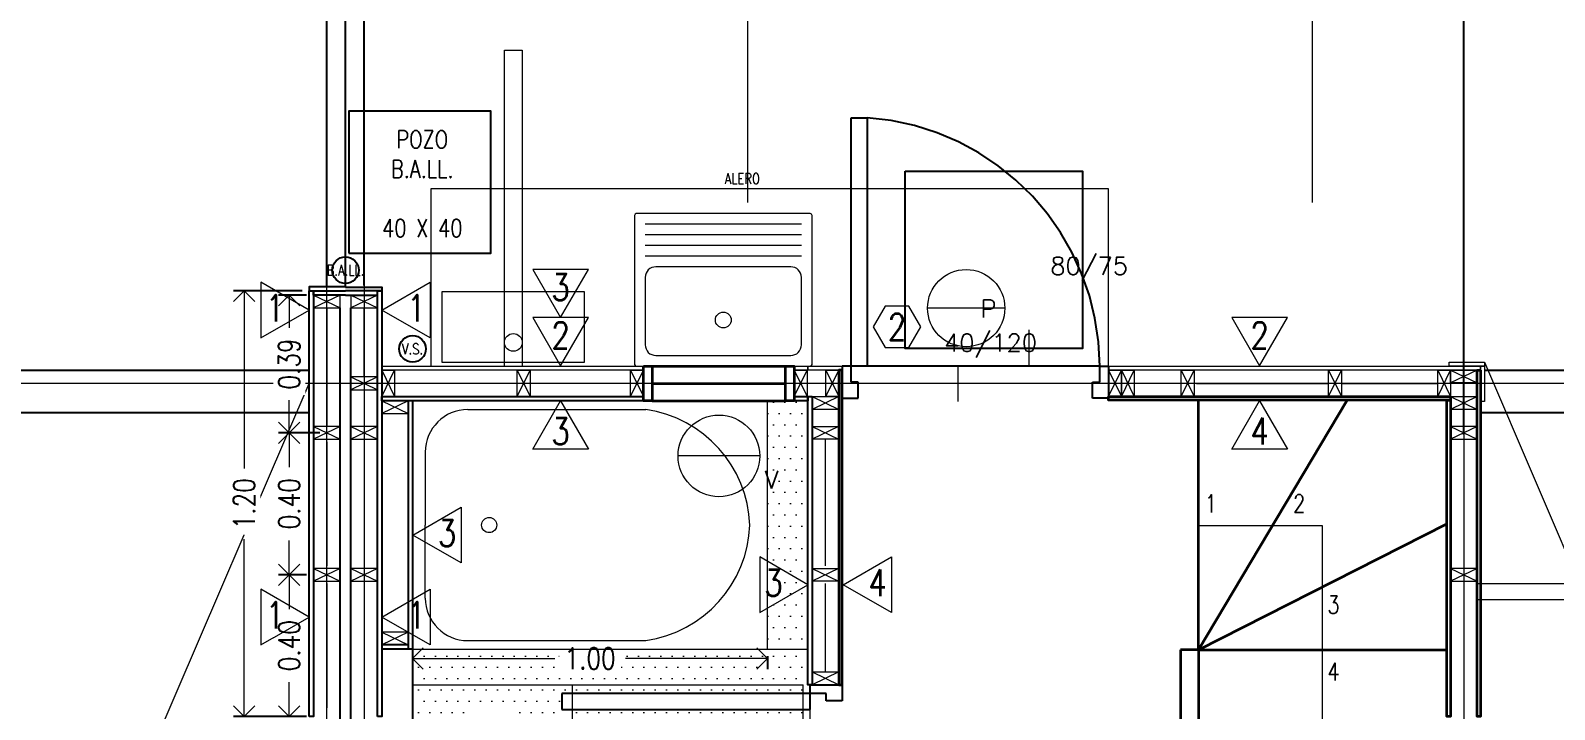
# Model space of a CAD drawing. Header units: inches. Extents: x 10.8 to 60.4, y 12.2 to 79.7.
# Drawn here: x 25.123 to 29.415, y 21.213 to 23.128 of the extents above; entities that cross this region are included whole.
import ezdxf
from ezdxf.enums import TextEntityAlignment as Align

# ---------------------------------------------------------------- set-up
doc = ezdxf.new("R2010")
doc.units = ezdxf.units.IN
doc.header["$MEASUREMENT"] = 0
doc.linetypes.add('CENTER', pattern=[2, 1.25, -0.25, 0.25, -0.25])
doc.linetypes.add('HIDDEN', pattern=[0.375, 0.25, -0.125])
doc.layers.get('DEFPOINTS').update_dxf_attribs({"color": 210})
for name, color, linetype, lineweight in [('A-ANNO-DIMS', 3, 'Continuous', 18), ('A-ANNO-SYMB', 3, 'Continuous', 18), ('A-ANNO-TEXT', 3, 'Continuous', 18), ('A-DETL-MBND', 3, 'Continuous', 18), ('A-DETL-MCUT', 4, 'Continuous', 25), ('A-DOOR-FULL', 4, 'Continuous', 25), ('A-DOOR-SYMB', 3, 'Continuous', 18), ('A-ELEV-IDEN', 3, 'Continuous', 18), ('A-ELEV-MBE1', 7, 'Continuous', 35), ('A-ELEV-MBE2', 4, 'Continuous', 25), ('A-FLOR-PATT', 8, 'Continuous', 18), ('A-FURN', 8, 'Continuous', 18), ('A-SECT-MCUT', 7, 'Continuous', 35), ('A-WALL-PATT', 8, 'Continuous', 18), ('A-WALL-STUD', 3, 'Continuous', 18)]:
    doc.layers.add(name, color=color, linetype=linetype, lineweight=lineweight)
doc.styles.add('E-ROMANS', font='romans.shx', dxfattribs={"width": 0.8})
doc.linetypes.add('BATTING', pattern='A,0.0001,-0.1,[134,ltypeshp.shx,S=0.1,R=0,X=-0.1,Y=0],-0.2,[134,ltypeshp.shx,S=0.1,R=180,X=0.1,Y=0],-0.1', length=0.4001)
doc.dimstyles.new('E-0050_ARW_12', dxfattribs={"dimscale": 0.001, "dimtxt": 60, "dimasz": 60, "dimexe": 30, "dimexo": 20, "dimgap": 30, "dimtad": 0, "dimzin": 0, "dimdsep": 46, "dimtxsty": 'E-ROMANS', "dimblk": 'OPEN90', "dimcen": 30, "dimclrd": 256, "dimclre": 256, "dimclrt": 256, "dimadec": 0, "dimazin": 0, "dimtfac": 1, "dimtmove": 1, "dimatfit": 3, "dimldrblk": 'OPEN90', "dimfxl": 1, "dimtfill": 1, "dimtolj": 1, "dimtzin": 0, "dimlwd": -1, "dimarcsym": 0})

# ---------------------------------------------------------------- blocks, each defined once
blk = doc.blocks.new('_Open90')
at = {"color": 0, "linetype": 'ByBlock', "lineweight": -2}
for p, q in [((0, 0), (-1, 0)), ((-0.5, 0.5), (0, 0)), ((0, 0), (-0.5, -0.5))]:
    blk.add_line(p, q, dxfattribs=at)
blk = doc.blocks.new('*D616')
at = {"layer": 'A-ANNO-DIMS', "lineweight": -2, "transparency": 16777216}
for p, q in [((25.8999, 21.5934), (25.8216, 21.5934)), ((25.8999, 21.1934), (25.8216, 21.1934))]:
    blk.add_line(p, q, dxfattribs=at)
at = {"layer": 'A-ANNO-DIMS', "transparency": 16777216}
for p, q in [((25.8516, 21.5334), (25.8516, 21.4966)), ((25.8516, 21.2534), (25.8516, 21.2903))]:
    blk.add_line(p, q, dxfattribs=at)
at = {"layer": 'DEFPOINTS', "color": 0, "transparency": 16777216}
for p in [(25.8516, 21.5934), (25.9199, 21.5934), (25.9199, 21.1934)]:
    blk.add_point(p, dxfattribs=at)
at = {"layer": 'A-ANNO-DIMS', "transparency": 16777216, "xscale": 0.06, "yscale": 0.06, "zscale": 0.06}
for p, rotation in [((25.8516, 21.5934), 90), ((25.8516, 21.1934), 270)]:
    blk.add_blockref('_Open90', p, dxfattribs=dict(at, rotation=rotation))
at = {"layer": 'A-ANNO-DIMS', "transparency": 16777216, "insert": (25.8516, 21.3934), "char_height": 0.06, "attachment_point": 5, "rotation": 90, "style": 'E-ROMANS', "bg_fill": 3, "box_fill_scale": 1.25, "bg_fill_color": 256, "bg_fill_true_color": 13158600, "bg_fill_transparency": 0}
blk.add_mtext('\\A1;0.40', dxfattribs=at)
blk = doc.blocks.new('*D617')
at = {"layer": 'A-ANNO-DIMS', "lineweight": -2, "transparency": 16777216}
for p, q in [((25.9374, 21.9934), (25.8216, 21.9934)), ((25.8999, 21.5934), (25.8216, 21.5934))]:
    blk.add_line(p, q, dxfattribs=at)
at = {"layer": 'A-ANNO-DIMS', "transparency": 16777216}
for p, q in [((25.8516, 21.9334), (25.8516, 21.8965)), ((25.8516, 21.6534), (25.8516, 21.6903))]:
    blk.add_line(p, q, dxfattribs=at)
at = {"layer": 'DEFPOINTS', "color": 0, "transparency": 16777216}
for p in [(25.8516, 21.9934), (25.9574, 21.9934), (25.9199, 21.5934)]:
    blk.add_point(p, dxfattribs=at)
at = {"layer": 'A-ANNO-DIMS', "transparency": 16777216, "xscale": 0.06, "yscale": 0.06, "zscale": 0.06}
for p, rotation in [((25.8516, 21.9934), 90), ((25.8516, 21.5934), 270)]:
    blk.add_blockref('_Open90', p, dxfattribs=dict(at, rotation=rotation))
at = {"layer": 'A-ANNO-DIMS', "transparency": 16777216, "insert": (25.8516, 21.7934), "char_height": 0.06, "attachment_point": 5, "rotation": 90, "style": 'E-ROMANS', "bg_fill": 3, "box_fill_scale": 1.25, "bg_fill_color": 256, "bg_fill_true_color": 13158600, "bg_fill_transparency": 0}
blk.add_mtext('\\A1;0.40', dxfattribs=at)
blk = doc.blocks.new('*D955')
at = {"layer": 'A-ANNO-DIMS', "lineweight": -2, "transparency": 16777216}
for p, q in [((25.8999, 22.3814), (25.8216, 22.3814)), ((25.9374, 21.9934), (25.8216, 21.9934))]:
    blk.add_line(p, q, dxfattribs=at)
at = {"layer": 'A-ANNO-DIMS', "transparency": 16777216}
for p, q in [((25.8516, 22.3214), (25.8516, 22.2894)), ((25.8516, 22.0534), (25.8516, 22.0854))]:
    blk.add_line(p, q, dxfattribs=at)
at = {"layer": 'DEFPOINTS', "color": 0, "transparency": 16777216}
for p in [(25.8516, 22.3814), (25.9199, 22.3814), (25.9574, 21.9934)]:
    blk.add_point(p, dxfattribs=at)
at = {"layer": 'A-ANNO-DIMS', "transparency": 16777216, "xscale": 0.06, "yscale": 0.06, "zscale": 0.06}
for p, rotation in [((25.8516, 22.3814), 90), ((25.8516, 21.9934), 270)]:
    blk.add_blockref('_Open90', p, dxfattribs=dict(at, rotation=rotation))
at = {"layer": 'A-ANNO-DIMS', "transparency": 16777216, "insert": (25.8516, 22.1874), "char_height": 0.06, "attachment_point": 5, "rotation": 90, "style": 'E-ROMANS', "bg_fill": 3, "box_fill_scale": 1.25, "bg_fill_color": 256, "bg_fill_true_color": 13158600, "bg_fill_transparency": 0}
blk.add_mtext('\\A1;0.39', dxfattribs=at)
blk = doc.blocks.new('*D618')
at = {"layer": 'A-ANNO-DIMS', "lineweight": -2, "transparency": 16777216}
for p, q in [((25.8879, 22.3935), (25.6948, 22.3935)), ((25.8879, 21.1934), (25.6948, 21.1934))]:
    blk.add_line(p, q, dxfattribs=at)
at = {"layer": 'A-ANNO-DIMS', "transparency": 16777216}
for p, q in [((25.7248, 22.3335), (25.7248, 21.8931)), ((25.7248, 21.2534), (25.7248, 21.6937))]:
    blk.add_line(p, q, dxfattribs=at)
at = {"layer": 'DEFPOINTS', "color": 0, "transparency": 16777216}
for p in [(25.7248, 22.3935), (25.9079, 22.3935), (25.9079, 21.1934)]:
    blk.add_point(p, dxfattribs=at)
at = {"layer": 'A-ANNO-DIMS', "transparency": 16777216, "xscale": 0.06, "yscale": 0.06, "zscale": 0.06}
for p, rotation in [((25.7248, 22.3935), 90), ((25.7248, 21.1934), 270)]:
    blk.add_blockref('_Open90', p, dxfattribs=dict(at, rotation=rotation))
at = {"layer": 'A-ANNO-DIMS', "transparency": 16777216, "insert": (25.7248, 21.7934), "char_height": 0.06, "attachment_point": 5, "rotation": 90, "style": 'E-ROMANS', "bg_fill": 3, "box_fill_scale": 1.25, "bg_fill_color": 256, "bg_fill_true_color": 13158600, "bg_fill_transparency": 0}
blk.add_mtext('\\A1;1.20', dxfattribs=at)
blk = doc.blocks.new('*D879')
at = {"layer": 'A-ANNO-DIMS', "lineweight": -2, "transparency": 16777216}
for p, q in [((22.8604, 21.9884), (22.8604, 25.0005)), ((25.9574, 22.4084), (25.9574, 25.0005))]:
    blk.add_line(p, q, dxfattribs=at)
at = {"layer": 'A-ANNO-DIMS', "transparency": 16777216}
for p, q in [((22.9204, 24.9705), (24.3058, 24.9705)), ((25.8974, 24.9705), (24.512, 24.9705))]:
    blk.add_line(p, q, dxfattribs=at)
at = {"layer": 'DEFPOINTS', "color": 0, "transparency": 16777216}
for p in [(25.9574, 24.9705), (25.9574, 22.3884), (22.8604, 21.9684)]:
    blk.add_point(p, dxfattribs=at)
at = {"layer": 'A-ANNO-DIMS', "transparency": 16777216, "xscale": 0.06, "yscale": 0.06, "zscale": 0.06, "rotation": 180}
blk.add_blockref('_Open90', (22.8604, 24.9705), dxfattribs=at)
at = {"layer": 'A-ANNO-DIMS', "transparency": 16777216, "xscale": 0.06, "yscale": 0.06, "zscale": 0.06}
blk.add_blockref('_Open90', (25.9574, 24.9705), dxfattribs=at)
at = {"layer": 'A-ANNO-DIMS', "transparency": 16777216, "insert": (24.4089, 24.9705), "char_height": 0.06, "attachment_point": 5, "style": 'E-ROMANS', "bg_fill": 3, "box_fill_scale": 1.25, "bg_fill_color": 256, "bg_fill_true_color": 13158600, "bg_fill_transparency": 0}
blk.add_mtext('\\A1;3.10', dxfattribs=at)
blk = doc.blocks.new('*D880')
at = {"layer": 'A-ANNO-DIMS', "transparency": 16777216}
for p, q in [((26.0099, 24.9705), (26.0414, 25.0755)), ((26.0414, 25.0755), (26.1014, 25.0755)), ((25.8974, 24.9705), (25.8374, 24.9705)), ((25.9574, 24.9705), (26.0624, 24.9705)), ((25.9574, 24.9705), (26.0624, 24.9705)), ((26.1224, 24.9705), (26.1824, 24.9705))]:
    blk.add_line(p, q, dxfattribs=at)
at = {"layer": 'A-ANNO-DIMS', "lineweight": -2, "transparency": 16777216}
for p, q in [((25.9574, 22.4084), (25.9574, 25.0005)), ((26.0624, 22.4084), (26.0624, 25.0005))]:
    blk.add_line(p, q, dxfattribs=at)
at = {"layer": 'DEFPOINTS', "color": 0, "transparency": 16777216}
for p in [(26.0624, 24.9705), (25.9574, 22.3884), (26.0624, 22.3884)]:
    blk.add_point(p, dxfattribs=at)
at = {"layer": 'A-ANNO-DIMS', "transparency": 16777216, "xscale": 0.06, "yscale": 0.06, "zscale": 0.06}
blk.add_blockref('_Open90', (25.9574, 24.9705), dxfattribs=at)
at = {"layer": 'A-ANNO-DIMS', "transparency": 16777216, "xscale": 0.06, "yscale": 0.06, "zscale": 0.06, "rotation": 180}
blk.add_blockref('_Open90', (26.0624, 24.9705), dxfattribs=at)
at = {"layer": 'A-ANNO-DIMS', "transparency": 16777216, "insert": (26.1977, 25.0755), "char_height": 0.06, "attachment_point": 5, "style": 'E-ROMANS', "bg_fill": 3, "box_fill_scale": 1.25, "bg_fill_color": 256, "bg_fill_true_color": 13158600, "bg_fill_transparency": 0}
blk.add_mtext('\\A1;0.11', dxfattribs=at)
blk = doc.blocks.new('*D881')
at = {"layer": 'A-ANNO-DIMS', "lineweight": -2, "transparency": 16777216}
for p, q in [((26.0624, 22.4084), (26.0624, 25.0005)), ((29.1594, 21.9884), (29.1594, 25.0005))]:
    blk.add_line(p, q, dxfattribs=at)
at = {"layer": 'A-ANNO-DIMS', "transparency": 16777216}
for p, q in [((26.1224, 24.9705), (27.5078, 24.9705)), ((29.0994, 24.9705), (27.7141, 24.9705))]:
    blk.add_line(p, q, dxfattribs=at)
at = {"layer": 'DEFPOINTS', "color": 0, "transparency": 16777216}
for p in [(29.1594, 24.9705), (26.0624, 22.3884), (29.1594, 21.9684)]:
    blk.add_point(p, dxfattribs=at)
at = {"layer": 'A-ANNO-DIMS', "transparency": 16777216, "xscale": 0.06, "yscale": 0.06, "zscale": 0.06, "rotation": 180}
blk.add_blockref('_Open90', (26.0624, 24.9705), dxfattribs=at)
at = {"layer": 'A-ANNO-DIMS', "transparency": 16777216, "xscale": 0.06, "yscale": 0.06, "zscale": 0.06}
blk.add_blockref('_Open90', (29.1594, 24.9705), dxfattribs=at)
at = {"layer": 'A-ANNO-DIMS', "transparency": 16777216, "insert": (27.6109, 24.9705), "char_height": 0.06, "attachment_point": 5, "style": 'E-ROMANS', "bg_fill": 3, "box_fill_scale": 1.25, "bg_fill_color": 256, "bg_fill_true_color": 13158600, "bg_fill_transparency": 0}
blk.add_mtext('\\A1;3.10', dxfattribs=at)
blk = doc.blocks.new('*D882')
at = {"layer": 'A-ANNO-DIMS', "lineweight": -2, "transparency": 16777216}
for p, q in [((29.1594, 21.9884), (29.1594, 24.9935)), ((32.2564, 22.4245), (32.2564, 24.9935))]:
    blk.add_line(p, q, dxfattribs=at)
at = {"layer": 'A-ANNO-DIMS', "transparency": 16777216}
for p, q in [((29.2194, 24.9635), (30.6048, 24.9635)), ((32.1964, 24.9635), (30.8111, 24.9635))]:
    blk.add_line(p, q, dxfattribs=at)
at = {"layer": 'DEFPOINTS', "color": 0, "transparency": 16777216}
for p in [(32.2564, 24.9635), (32.2564, 22.4045), (29.1594, 21.9684)]:
    blk.add_point(p, dxfattribs=at)
at = {"layer": 'A-ANNO-DIMS', "transparency": 16777216, "xscale": 0.06, "yscale": 0.06, "zscale": 0.06, "rotation": 180}
blk.add_blockref('_Open90', (29.1594, 24.9635), dxfattribs=at)
at = {"layer": 'A-ANNO-DIMS', "transparency": 16777216, "xscale": 0.06, "yscale": 0.06, "zscale": 0.06}
blk.add_blockref('_Open90', (32.2564, 24.9635), dxfattribs=at)
at = {"layer": 'A-ANNO-DIMS', "transparency": 16777216, "insert": (30.7079, 24.9635), "char_height": 0.06, "attachment_point": 5, "style": 'E-ROMANS', "bg_fill": 3, "box_fill_scale": 1.25, "bg_fill_color": 256, "bg_fill_true_color": 13158600, "bg_fill_transparency": 0}
blk.add_mtext('\\A1;3.10', dxfattribs=at)
blk = doc.blocks.new('*D927')
at = {"layer": 'A-ANNO-DIMS', "lineweight": -2, "transparency": 16777216}
for p, q in [((26.1989, 21.3634), (26.1989, 21.3271)), ((27.1989, 21.3634), (27.1989, 21.3271))]:
    blk.add_line(p, q, dxfattribs=at)
at = {"layer": 'A-ANNO-DIMS', "transparency": 16777216}
for p, q in [((26.2589, 21.3571), (26.5992, 21.3571)), ((27.1389, 21.3571), (26.7987, 21.3571))]:
    blk.add_line(p, q, dxfattribs=at)
at = {"layer": 'DEFPOINTS', "color": 0, "transparency": 16777216}
for p in [(26.1989, 21.3834), (27.1989, 21.3834), (27.1989, 21.3571)]:
    blk.add_point(p, dxfattribs=at)
at = {"layer": 'A-ANNO-DIMS', "transparency": 16777216, "xscale": 0.06, "yscale": 0.06, "zscale": 0.06, "rotation": 180}
blk.add_blockref('_Open90', (26.1989, 21.3571), dxfattribs=at)
at = {"layer": 'A-ANNO-DIMS', "transparency": 16777216, "xscale": 0.06, "yscale": 0.06, "zscale": 0.06}
blk.add_blockref('_Open90', (27.1989, 21.3571), dxfattribs=at)
at = {"layer": 'A-ANNO-DIMS', "transparency": 16777216, "insert": (26.6989, 21.3571), "char_height": 0.06, "attachment_point": 5, "style": 'E-ROMANS', "bg_fill": 3, "box_fill_scale": 1.25, "bg_fill_color": 256, "bg_fill_true_color": 13158600, "bg_fill_transparency": 0}
blk.add_mtext('\\A1;1.00', dxfattribs=at)

msp = doc.modelspace()

# ---------------------------------------------------------------- hatches: boundary and pattern name
at = {"layer": 'A-FLOR-PATT'}
h = msp.add_hatch(dxfattribs=at)
h.set_pattern_fill('DOTS', color=256, scale=0.02, style=0)
h.set_pattern_definition([(0, (-444.033665, -8.068132), (0.015875, 0.03175), [0, -0.03175])])
h.paths.add_polyline_path([(26.7989, 19.8834), (26.1989, 19.8834), (26.1989, 19.7477), (26.2892, 19.7477, -0.046919), (26.3692, 19.7402, -0.336122), (26.4016, 19.7043, -0.00971), (26.4099, 19.6277, -0.275292), (26.4123, 19.6322), (26.4608, 19.6616, -0.143412), (26.6278, 19.6854, -0.074669), (26.73, 19.6561, -0.237155), (26.7989, 19.5334)])
h.paths.add_polyline_path([(26.6489, 20.9334), (26.6489, 20.9181), (26.6484, 20.8945), (26.6484, 20.8947, 0.003903), (26.6484, 20.8943), (26.6484, 20.8945), (26.6476, 20.872), (26.6477, 20.8722, 0.003659), (26.6476, 20.8718), (26.6476, 20.872), (26.6466, 20.8514), (26.6467, 20.8517, 0.004179), (26.6466, 20.8512), (26.6466, 20.8514), (26.6453, 20.8307), (26.6432, 20.8108), (26.6405, 20.7923), (26.6374, 20.7753), (26.6342, 20.7628), (26.6298, 20.7506), (26.625, 20.7404), (26.6188, 20.73), (26.6117, 20.72), (26.6036, 20.7108), (26.5927, 20.7007), (26.5822, 20.6929), (26.5712, 20.6863), (26.558, 20.6802), (26.5443, 20.6756), (26.5202, 20.6696), (26.4962, 20.6649), (26.4622, 20.6605), (26.4426, 20.6591), (26.418, 20.6584), (26.3812, 20.6595), (26.35, 20.6613), (26.3116, 20.6644), (26.2867, 20.6669), (26.2506, 20.6714), (26.1989, 20.6789), (26.1989, 20.5834), (26.6489, 20.5834)], flags=17)
h.paths.add_polyline_path([(26.6489, 21.0527), (26.6489, 20.5834), (26.974, 20.5834), (26.974, 20.6495, -0.190981)], flags=16)
h.paths.add_polyline_path([(26.4608, 19.4053), (26.4123, 19.4346, -0.262571), (26.4099, 19.4389), (26.4099, 19.5334), (26.4089, 19.5334, -0.021559), (26.4016, 19.3625, -0.336122), (26.3692, 19.3267, -0.046919), (26.2892, 19.3192), (26.1989, 19.3192), (26.1989, 19.1834), (26.7598, 19.1834), (26.6825, 19.3173), (26.7989, 19.3173), (26.7989, 19.5334, -0.237155), (26.73, 19.4108, -0.074669), (26.6278, 19.3815, -0.143412)])
h.paths.add_polyline_path([(26.6489, 21.0527), (26.6489, 20.947, -0.016148), (26.6489, 20.9486), (26.6489, 20.9488), (26.6489, 20.9334), (26.6489, 20.9678, -0.043216), (26.6484, 20.9721), (26.6484, 20.9723), (26.6489, 20.9488), (26.6489, 20.949, 0.019445), (26.6489, 20.947), (26.6489, 20.5834), (26.974, 20.5834), (26.974, 20.6495, -0.190981)], flags=17)
h.paths.add_polyline_path([(26.6489, 20.8887, -0.056524), (26.6484, 20.8943), (26.6484, 20.8945), (26.6476, 20.872), (26.6477, 20.8722, 0.003659), (26.6476, 20.8718), (26.6476, 20.872), (26.6466, 20.8514), (26.6467, 20.8517, 0.004179), (26.6466, 20.8512), (26.6466, 20.8514), (26.6453, 20.8307), (26.6432, 20.8108), (26.6405, 20.7923), (26.6374, 20.7753), (26.6342, 20.7628), (26.6298, 20.7506), (26.625, 20.7404), (26.6188, 20.73), (26.6117, 20.72), (26.6036, 20.7108), (26.5927, 20.7007), (26.5822, 20.6929), (26.5712, 20.6863), (26.558, 20.6802), (26.5443, 20.6756), (26.5202, 20.6696), (26.4962, 20.6649), (26.4622, 20.6605), (26.4426, 20.6591), (26.418, 20.6584), (26.3812, 20.6595), (26.35, 20.6613), (26.3116, 20.6644), (26.2867, 20.6669), (26.2506, 20.6714), (26.1989, 20.6789), (26.1989, 20.5834), (26.6489, 20.5834)], flags=16)
h.paths.add_polyline_path([(26.619, 21.2584), (26.974, 21.2584), (26.974, 21.2834), (26.1989, 21.2834), (26.1989, 21.188), (26.2506, 21.1955), (26.2867, 21.1999), (26.3116, 21.2025), (26.35, 21.2056), (26.3812, 21.2073), (26.418, 21.2084), (26.4426, 21.2078), (26.4622, 21.2064), (26.4962, 21.2019), (26.5202, 21.1973), (26.5443, 21.1913), (26.558, 21.1867), (26.5712, 21.1806), (26.5822, 21.174), (26.5927, 21.1662), (26.6036, 21.1561), (26.6117, 21.1468), (26.6188, 21.1369), (26.625, 21.1264), (26.6298, 21.1163), (26.6342, 21.1041), (26.6374, 21.0915), (26.6405, 21.0746), (26.6432, 21.056), (26.6453, 21.0361), (26.6466, 21.0154), (26.6466, 21.0156, 0.004179), (26.6467, 21.0152), (26.6466, 21.0154), (26.6476, 20.9949), (26.6476, 20.9951, 0.003659), (26.6477, 20.9947), (26.6476, 20.9949), (26.6484, 20.9723), (26.6489, 20.9488), (26.6489, 20.949, 0.003296), (26.6489, 20.9486), (26.6489, 20.9488), (26.6489, 20.9334), (26.6489, 20.9181), (26.6484, 20.8945), (26.6484, 20.8947, 0.003903), (26.6484, 20.8943), (26.6484, 20.8945), (26.6476, 20.872), (26.6477, 20.8722, 0.003659), (26.6476, 20.8718), (26.6476, 20.872), (26.6466, 20.8514), (26.6467, 20.8517, 0.004179), (26.6466, 20.8512), (26.6466, 20.8514), (26.6453, 20.8307), (26.6432, 20.8108), (26.6405, 20.7923), (26.6374, 20.7753), (26.6342, 20.7628), (26.6298, 20.7506), (26.625, 20.7404), (26.6188, 20.73), (26.6117, 20.72), (26.6036, 20.7108), (26.5927, 20.7007), (26.5822, 20.6929), (26.5712, 20.6863), (26.558, 20.6802), (26.5443, 20.6756), (26.5202, 20.6696), (26.4962, 20.6649), (26.4622, 20.6605), (26.4426, 20.6591), (26.418, 20.6584), (26.3812, 20.6595), (26.35, 20.6613), (26.3116, 20.6644), (26.2867, 20.6669), (26.2506, 20.6714), (26.1989, 20.6789), (26.1989, 20.5834), (26.974, 20.5834), (26.974, 20.6495, -0.252159), (26.619, 21.2134)])
h.paths.add_polyline_path([(27.2989, 21.2834), (26.974, 21.2834), (26.974, 21.2584), (27.2989, 21.2584)], flags=17)
h.paths.add_polyline_path([(27.3119, 21.3834), (27.2989, 21.3834), (26.974, 21.3834), (26.974, 21.2834), (27.2989, 21.2834), (27.2989, 21.2584), (27.319, 21.2584), (27.319, 21.2834), (27.3119, 21.2834)])
h.paths.add_polyline_path([(26.974, 21.3834), (26.1989, 21.3834), (26.1989, 21.2834), (26.974, 21.2834)])
h.paths.add_polyline_path([(27.2989, 21.2134), (26.974, 21.2134), (26.974, 20.9405, -0.612993), (27.1467, 20.8525, -0.612993), (26.974, 20.7646), (26.974, 20.6495, 0.061903), (27.1342, 20.5834), (27.2989, 20.5834)])
h.paths.add_polyline_path([(26.974, 21.2134), (26.6489, 21.2134), (26.6489, 21.0527, 0.190981), (26.974, 20.6495), (26.974, 20.7646, -0.239931), (26.9292, 20.8525, -0.239931), (26.974, 20.9405)], flags=17)
h.paths.add_polyline_path([(27.319, 21.2134), (27.2989, 21.2134), (27.2989, 20.5834), (27.2989, 20.5834), (27.2989, 20.5587, 0.007118), (27.319, 20.5584)])
h.paths.add_polyline_path([(26.974, 20.5834), (26.1989, 20.5834), (26.1989, 20.5334), (26.7939, 20.5334), (26.7939, 19.9334), (26.1989, 19.9334), (26.1989, 19.8834), (26.974, 19.8834), (26.974, 20.0163), (26.9069, 20.0163), (26.8732, 20.0746), (26.9069, 20.1329), (26.974, 20.1329), (26.974, 20.1649), (26.8843, 20.1649), (26.8843, 20.2774), (26.974, 20.2774)])
h.paths.add_polyline_path([(27.2989, 20.5587, -0.059463), (27.1342, 20.5834), (26.974, 20.5834), (26.974, 20.2774), (26.9968, 20.2774), (26.9968, 20.1649), (26.974, 20.1649), (26.974, 20.1332), (27.0079, 20.0746), (26.974, 20.0159), (26.974, 19.8834), (27.2989, 19.8834), (27.2989, 20.0163), (27.1766, 19.9456), (27.1766, 20.1025), (27.2989, 20.0319)])
h.paths.add_polyline_path([(26.974, 19.8834), (26.7989, 19.8834), (26.7989, 19.3173), (26.8394, 19.3173), (26.7989, 19.2473), (26.7989, 19.1834), (26.974, 19.1834)])
h.paths.add_polyline_path([(26.4099, 19.4389), (26.4099, 19.5334), (26.4099, 19.6279, -0.262571), (26.4123, 19.6322), (26.4123, 19.6322, 0.262606), (26.4099, 19.6279), (26.4099, 19.5334), (26.4099, 19.4389, 0.262571), (26.4123, 19.4346), (26.4123, 19.4346, -0.262606)])
h.paths.add_polyline_path([(27.2989, 19.8834), (26.974, 19.8834), (26.974, 19.1834), (27.2989, 19.1834)])
h.paths.add_polyline_path([(26.3514, 20.4877), (26.3514, 20.6937), (26.2105, 20.6937), (26.2105, 20.4877)], flags=25)
h.paths.add_polyline_path([(26.6573, 21.2345), (26.8633, 21.2345), (26.8633, 21.3753), (26.6573, 21.3753)], flags=9)
h.paths.add_polyline_path([(26.4835, 19.7003), (27.0095, 19.7003), (27.0095, 19.9603), (26.4835, 19.9603)], flags=25)
h.paths.add_polyline_path([(27.2507, 19.7464), (27.2507, 19.9525), (27.1099, 19.9525), (27.1099, 19.7464)], flags=9)
h.paths.add_polyline_path([(26.3514, 19.2877), (26.3514, 19.4937), (26.2105, 19.4937), (26.2105, 19.2877)], flags=24)
h.paths.add_polyline_path([(26.6051, 19.3449), (26.8111, 19.3449), (26.8111, 19.4857), (26.6051, 19.4857)], flags=24)
h.paths.add_polyline_path([(26.3514, 19.2877), (26.3514, 19.4937), (26.2105, 19.4937), (26.2105, 19.2877)], flags=24)
h.paths.add_polyline_path([(26.6051, 19.3449), (26.8111, 19.3449), (26.8111, 19.4857), (26.6051, 19.4857)], flags=25)
h.paths.add_polyline_path([(26.3514, 20.4877), (26.3514, 20.6937), (26.2105, 20.6937), (26.2105, 20.4877)], flags=25)
h.paths.add_polyline_path([(26.4835, 19.7003), (27.0095, 19.7003), (27.0095, 19.9603), (26.4835, 19.9603)], flags=24)

# ---------------------------------------------------------------- linework, layer by layer
at = {"layer": 'A-ANNO-SYMB'}
for p, q in [((26.0624, 25.5508), (26.0624, 13.5272)), ((29.1594, 25.1522), (29.1594, 13.8788)), ((34.2889, 22.1329), (11.4546, 22.1329)), ((26.2347, 21.9391), (26.2347, 21.7334)), ((26.2347, 21.5277), (26.2347, 21.7334)), ((27.1989, 21.3834), (27.3119, 21.3834)), ((26.1989, 21.2834), (27.2989, 21.2834)), ((26.1989, 21.1879), (26.1989, 21.2834)), ((26.6489, 20.5834), (26.6489, 21.2834)), ((27.2989, 20.5834), (27.2989, 21.2834))]:
    msp.add_line(p, q, dxfattribs=at)
at = {"layer": 'A-ANNO-SYMB', "linetype": 'HIDDEN'}
msp.add_line((26.0099, 22.4044), (26.0099, 24.8824), dxfattribs=at)
at = {"layer": 'A-ANNO-SYMB'}
msp.add_lwpolyline([(27.7358, 22.0814), (27.7358, 22.1814), (27.9358, 22.1814), (27.9358, 22.2835)], dxfattribs=at)
msp.add_circle((26.4147, 21.7334), 0.0213, dxfattribs=at)
at = {"layer": 'A-ANNO-TEXT'}
for points in [[(26.1994, 21.7052), (26.3353, 21.7837), (26.3353, 21.6268)], [(27.3124, 21.5651), (27.1766, 21.6435), (27.1766, 21.4866)], [(27.4114, 21.5651), (27.5473, 21.6435), (27.5473, 21.4866)], [(26.1124, 21.4739), (26.2483, 21.5523), (26.2483, 21.3954)]]:
    msp.add_lwpolyline(points, close=True, dxfattribs=at)
at = {"layer": 'A-DETL-MBND'}
for points in [[(29.2179, 22.1924), (29.2179, 22.1814), (29.1179, 22.1814), (29.1179, 22.1924)], [(29.2069, 22.1814), (29.2069, 22.1704), (28.159, 22.1704), (28.159, 22.1814)], [(29.2179, 22.0814), (29.2069, 22.0814), (29.2069, 22.1814), (29.2179, 22.1814)]]:
    msp.add_lwpolyline(points, close=True, dxfattribs=at)
for points in [[(26.849, 22.1704), (26.1119, 22.1704), (26.1119, 22.1814), (26.849, 22.1814)], [(27.274, 22.1814), (27.3119, 22.1814), (27.3119, 22.1704), (27.274, 22.1704)], [(27.409, 22.1814), (27.409, 22.1704), (27.3119, 22.1704), (27.3119, 22.1814), (27.409, 22.1814)]]:
    msp.add_lwpolyline(points, dxfattribs=at)
at = {"layer": 'A-DETL-MCUT'}
for p, q in [((26.1869, 22.0834), (26.1869, 21.3834)), ((26.1989, 22.0834), (26.1989, 21.3834)), ((26.1869, 21.3954), (26.112, 21.3954)), ((26.1989, 21.3834), (26.112, 21.3834))]:
    msp.add_line(p, q, dxfattribs=at)
for points in [[(25.9079, 21.1934), (25.9079, 22.3934), (25.9199, 22.3934), (25.9199, 21.1934)], [(26.1, 21.1934), (26.0999, 22.3934), (26.1119, 22.3934), (26.112, 21.1934)], [(27.324, 22.0954), (27.3239, 21.2834), (27.3119, 21.2834), (27.3119, 22.0954)]]:
    msp.add_lwpolyline(points, close=True, dxfattribs=at)
for points in [[(26.0099, 22.3814), (25.9199, 22.3814), (25.9199, 22.3934), (26.0099, 22.3934)], [(26.0099, 22.4044), (26.1119, 22.4044), (26.1119, 22.3934), (26.0099, 22.3934)], [(26.0099, 22.3814), (26.0999, 22.3814), (26.0999, 22.3934), (26.0099, 22.3934)], [(26.849, 22.0834), (26.1119, 22.0834), (26.1119, 22.0954), (26.849, 22.0954)], [(27.274, 22.0954), (27.3119, 22.0954), (27.3119, 22.0834), (27.274, 22.0834)]]:
    msp.add_lwpolyline(points, dxfattribs=at)
at = {"layer": 'A-DOOR-FULL', "linetype": 'CENTER'}
for points in [[(26.619, 21.2134), (27.319, 21.2134), (27.319, 21.2584), (26.619, 21.2584), (26.619, 21.2134)], [(27.319, 21.2584), (27.319, 21.2834), (27.409, 21.2834), (27.409, 21.2384), (27.364, 21.2384), (27.364, 21.2584), (27.319, 21.2584)]]:
    msp.add_lwpolyline(points, dxfattribs=at)
at = {"layer": 'A-DOOR-SYMB'}
msp.add_lwpolyline([(27.1766, 21.9284), (26.9466, 21.9284)], dxfattribs=at)
at = {"layer": 'A-ELEV-IDEN'}
for p, q in [((29.2179, 22.1924), (32.2069, 15.1934)), ((22.9189, 15.1714), (25.9079, 22.1329)), ((29.1969, 21.5684), (32.2189, 21.5684)), ((29.1969, 21.5234), (32.2189, 21.5234))]:
    msp.add_line(p, q, dxfattribs=at)
for points in [[(26.4576, 22.1814), (26.4576, 23.072), (26.5076, 23.072), (26.5076, 22.1814)], [(28.7619, 20.7814), (28.7619, 21.7314), (28.4119, 21.7314)]]:
    msp.add_lwpolyline(points, dxfattribs=at)
at = {"layer": 'A-ELEV-MBE1'}
for p, q in [((26.874, 22.1814), (27.249, 22.1814)), ((26.874, 22.1324), (27.249, 22.1324)), ((26.874, 22.0834), (27.249, 22.0834)), ((28.3619, 21.3814), (28.3619, 20.7814)), ((28.4119, 21.3814), (28.4119, 20.7814))]:
    msp.add_line(p, q, dxfattribs=at)
for points in [[(26.849, 22.1814), (26.874, 22.1814), (26.874, 22.0834), (26.849, 22.0834)], [(27.249, 22.1814), (27.274, 22.1814), (27.274, 22.0834), (27.249, 22.0834)]]:
    msp.add_lwpolyline(points, close=True, dxfattribs=at)
for points in [[(28.4119, 21.3814), (28.4119, 22.0854)], [(28.4119, 21.3814), (28.8313, 22.0854)], [(28.4119, 21.3814), (29.1119, 21.7365)], [(28.4119, 21.3814), (28.3619, 21.3814)], [(28.4119, 21.3814), (29.1119, 21.3814)]]:
    msp.add_lwpolyline(points, dxfattribs=at)
at = {"layer": 'A-ELEV-MBE2'}
for p, q in [((26.0099, 22.4045), (26.0099, 24.8824)), ((25.9949, 14.9414), (25.9949, 22.3454)), ((26.0249, 14.9414), (26.0249, 22.3454)), ((28.134, 22.1814), (27.434, 22.1814)), ((26.1989, 21.3834), (26.1989, 19.1834))]:
    msp.add_line(p, q, dxfattribs=at)
at = {"layer": 'A-ELEV-MBE2', "ltscale": 0.05}
msp.add_lwpolyline([(26.0191, 22.4997), (26.4191, 22.4997), (26.4191, 22.8997), (26.0191, 22.8997)], close=True, dxfattribs=at)
for centre in [(26.0099, 22.452), (26.1988, 22.2299)]:
    msp.add_circle(centre, 0.0375, dxfattribs=at)
at = {"layer": 'A-FLOR-PATT'}
msp.add_line((27.319, 20.5584), (27.319, 21.2584), dxfattribs=at)
at = {"layer": 'A-FLOR-PATT', "linetype": 'BATTING', "ltscale": 0.11}
msp.add_lwpolyline([(27.3615, 21.7768), (27.3615, 21.7774)], dxfattribs=at)
at = {"layer": 'A-SECT-MCUT'}
for points in [[(27.409, 22.1704), (27.399, 22.1704), (27.399, 21.2834), (27.409, 21.2834)], [(29.2069, 22.1704), (29.2069, 21.1934), (29.1969, 21.1934), (29.1969, 22.1704)], [(28.159, 22.0954), (29.1219, 22.0954), (29.1219, 22.0854), (28.159, 22.0854)], [(29.1219, 22.0854), (29.1219, 21.1934), (29.1119, 21.1934), (29.1119, 22.0854)]]:
    msp.add_lwpolyline(points, close=True, dxfattribs=at)
at = {"layer": 'A-WALL-PATT', "ltscale": 0.1}
for p, q in [((25.9574, 21.5684), (25.9574, 21.2184)), ((26.0624, 21.5684), (26.0624, 21.2184)), ((27.3615, 21.3194), (27.3614, 21.5684)), ((29.1594, 21.5684), (29.1594, 21.2184))]:
    msp.add_line(p, q, dxfattribs=at)
at = {"layer": 'A-WALL-STUD'}
for p, q in [((26.0999, 21.6114), (26.0249, 21.5754)), ((26.0249, 21.6114), (26.0999, 21.5754)), ((27.3239, 21.6114), (27.3989, 21.5754)), ((27.3989, 21.6114), (27.3239, 21.5754)), ((29.1969, 21.6114), (29.1219, 21.5754)), ((29.1219, 21.6114), (29.1969, 21.5754)), ((27.324, 21.3194), (27.399, 21.2834)), ((27.399, 21.3194), (27.324, 21.2834))]:
    msp.add_line(p, q, dxfattribs=at)
for points in [[(26.0999, 21.6114), (26.0249, 21.6114), (26.0249, 21.5754), (26.0999, 21.5754)], [(27.3239, 21.6114), (27.3989, 21.6114), (27.3989, 21.5754), (27.3239, 21.5754)], [(29.1969, 21.6114), (29.1219, 21.6114), (29.1219, 21.5754), (29.1969, 21.5754)], [(27.324, 21.3194), (27.399, 21.3194), (27.399, 21.2834), (27.324, 21.2834)]]:
    msp.add_lwpolyline(points, close=True, dxfattribs=at)

# ---------------------------------------------------------------- texts
at = {"layer": 'A-ANNO-TEXT', "attachment_point": 5, "style": 'E-ROMANS'}
for s, insert, char_height in [('\\pi-0.15,l0.15,t0.15;POZO\\PB.A.LL.\\P\\P40 X 40', (26.2262, 22.6954), 0.05), ('\\pi-0.09,l0.09,t0.09;B.A.LL.', (26.0099, 22.452), 0.03), ('\\pi-0.09,l0.09,t0.09;V.S.', (26.1988, 22.2299), 0.03)]:
    msp.add_mtext(s, dxfattribs=dict(at, insert=insert, char_height=char_height))
for s, insert, char_height, rotation in [('\\pi-0.3,l0.3,t0.3;1', (28.4474, 21.7942), 0.05, 0.0005), ('\\pi-0.3,l0.3,t0.3;2', (28.6957, 21.7942), 0.05, 0.0005), ('\\pi-0.45,l0.45,t0.45;3', (26.2963, 21.7109), 0.075, 359.9995), ('\\pi-0.45,l0.45,t0.45;3', (27.2155, 21.5707), 0.075, 0.0005), ('\\pi-0.45,l0.45,t0.45;4', (27.5084, 21.5707), 0.075, 359.9995), ('\\pi-0.45,l0.45,t0.45;1', (26.2093, 21.4795), 0.075, 359.9995), ('\\pi-0.3,l0.3,t0.3;3', (28.7925, 21.5089), 0.05, 0.0005), ('\\pi-0.3,l0.3,t0.3;4', (28.7925, 21.3203), 0.05, 0.0005)]:
    msp.add_mtext(s, dxfattribs=dict(at, insert=insert, char_height=char_height, rotation=rotation))
at = {"layer": 'A-ANNO-TEXT', "style": 'E-ROMANS'}
msp.add_attdef('V', text='V', height=0.05, dxfattribs=at).set_placement((27.2102, 21.8211), align=Align.BOTTOM_CENTER)

# ---------------------------------------------------------------- next in the draw order: dimensions: what is measured, and where the dimension line sits
at = {"layer": 'A-ANNO-DIMS'}
dim = msp.add_linear_dim(base=(25.8516, 21.5934), p1=(25.9199, 21.1934), p2=(25.9199, 21.5934), angle=90, dimstyle='E-0050_ARW_12', dxfattribs=at)
dim.commit()
dim.dimension.update_dxf_attribs({"geometry": '*D616', "text_midpoint": (25.8516, 21.3934)})

# ---------------------------------------------------------------- next in the draw order: dimensions: what is measured, and where the dimension line sits
dim = msp.add_linear_dim(base=(25.8516, 21.9934), p1=(25.9199, 21.5934), p2=(25.9574, 21.9934), angle=90, dimstyle='E-0050_ARW_12', dxfattribs=at)
dim.commit()
dim.dimension.update_dxf_attribs({"geometry": '*D617', "text_midpoint": (25.8516, 21.7934)})

# ---------------------------------------------------------------- next in the draw order: dimensions: what is measured, and where the dimension line sits
dim = msp.add_linear_dim(base=(25.8516, 22.3814), p1=(25.9574, 21.9934), p2=(25.9199, 22.3814), angle=90, dimstyle='E-0050_ARW_12', dxfattribs=at)
dim.commit()
dim.dimension.update_dxf_attribs({"geometry": '*D955', "text_midpoint": (25.8516, 22.1874)})

# ---------------------------------------------------------------- next in the draw order: linework, layer by layer
at = {"layer": 'A-ANNO-SYMB'}
msp.add_line((25.9574, 13.8788), (25.9574, 25.1522), dxfattribs=at)

# ---------------------------------------------------------------- next in the draw order: dimensions: what is measured, and where the dimension line sits
at = {"layer": 'A-ANNO-DIMS'}
dim = msp.add_linear_dim(base=(25.7248, 22.3935), p1=(25.9079, 21.1934), p2=(25.9079, 22.3935), angle=90, dimstyle='E-0050_ARW_12', dxfattribs=at)
dim.commit()
dim.dimension.update_dxf_attribs({"geometry": '*D618', "text_midpoint": (25.7248, 21.7934)})

# ---------------------------------------------------------------- next in the draw order: linework, layer by layer
at = {"layer": 'A-ANNO-TEXT'}
msp.add_lwpolyline([(25.9079, 21.4739), (25.772, 21.5523), (25.772, 21.3954)], close=True, dxfattribs=at)
at = {"layer": 'A-DETL-MCUT'}
msp.add_lwpolyline([(26.0099, 22.4045), (25.9079, 22.4045), (25.9079, 22.3935), (26.0099, 22.3935)], dxfattribs=at)
at = {"layer": 'A-WALL-STUD'}
for p, q in [((25.9949, 21.6114), (25.9199, 21.5754)), ((25.9199, 21.6114), (25.9949, 21.5754)), ((25.9949, 21.6114), (25.9199, 21.5754)), ((25.9199, 21.6114), (25.9949, 21.5754))]:
    msp.add_line(p, q, dxfattribs=at)
msp.add_lwpolyline([(25.9949, 21.6114), (25.9199, 21.6114), (25.9199, 21.5754), (25.9949, 21.5754)], close=True, dxfattribs=at)
msp.add_lwpolyline([(25.9949, 21.6114), (25.9199, 21.6114), (25.9199, 21.5754), (25.9949, 21.5754)], close=True, dxfattribs=at)

# ---------------------------------------------------------------- next in the draw order: texts
at = {"layer": 'A-ANNO-TEXT', "insert": (25.811, 21.4795), "char_height": 0.075, "attachment_point": 5, "rotation": 0.0005, "style": 'E-ROMANS'}
msp.add_mtext('\\pi-0.45,l0.45,t0.45;1', dxfattribs=at)

# ---------------------------------------------------------------- next in the draw order: dimensions: what is measured, and where the dimension line sits
at = {"layer": 'A-ANNO-DIMS'}
dim = msp.add_linear_dim(base=(25.9574, 24.9705), p1=(22.8604, 21.9684), p2=(25.9574, 22.3884), dimstyle='E-0050_ARW_12', dxfattribs=at)
dim.commit()
dim.dimension.update_dxf_attribs({"geometry": '*D879', "text_midpoint": (24.4089, 24.9705)})

# ---------------------------------------------------------------- next in the draw order: linework, layer by layer
at = {"layer": 'A-ELEV-MBE2'}
for p, q in [((22.9189, 22.1704), (25.9079, 22.1704)), ((22.9079, 22.0504), (25.9079, 22.0504))]:
    msp.add_line(p, q, dxfattribs=at)
at = {"layer": 'A-WALL-PATT', "ltscale": 0.1}
for p, q in [((25.9574, 22.3454), (25.9574, 22.0114)), ((25.9574, 21.9684), (25.9574, 21.6184))]:
    msp.add_line(p, q, dxfattribs=at)
at = {"layer": 'A-WALL-STUD'}
for p, q in [((25.9949, 22.0114), (25.9199, 21.9754)), ((25.9199, 22.0114), (25.9949, 21.9754))]:
    msp.add_line(p, q, dxfattribs=at)
msp.add_lwpolyline([(25.9949, 22.0114), (25.9199, 22.0114), (25.9199, 21.9754), (25.9949, 21.9754)], close=True, dxfattribs=at)

# ---------------------------------------------------------------- next in the draw order: texts
at = {"layer": 'A-ANNO-TEXT', "insert": (25.811, 22.3451), "char_height": 0.075, "attachment_point": 5, "rotation": 0.0005, "style": 'E-ROMANS'}
msp.add_mtext('\\pi-0.45,l0.45,t0.45;1', dxfattribs=at)

# ---------------------------------------------------------------- next in the draw order: dimensions: what is measured, and where the dimension line sits
at = {"layer": 'A-ANNO-DIMS'}
dim = msp.add_linear_dim(base=(26.06244, 24.97052), p1=(25.9574, 22.38842), p2=(26.06244, 22.38841), dimstyle='E-0050_ARW_12', dxfattribs=at)
dim.commit()
dim.dimension.update_dxf_attribs({"geometry": '*D880', "text_midpoint": (26.13142, 25.07552)})

# ---------------------------------------------------------------- next in the draw order: linework, layer by layer
at = {"layer": 'A-ANNO-TEXT'}
msp.add_lwpolyline([(25.9079, 22.3395), (25.772, 22.4179), (25.772, 22.261)], close=True, dxfattribs=at)
at = {"layer": 'A-WALL-STUD'}
for p, q in [((25.9949, 22.3814), (25.9199, 22.3454)), ((25.9199, 22.3814), (25.9949, 22.3454))]:
    msp.add_line(p, q, dxfattribs=at)
msp.add_lwpolyline([(25.9949, 22.3814), (25.9199, 22.3814), (25.9199, 22.3454), (25.9949, 22.3454)], close=True, dxfattribs=at)

# ---------------------------------------------------------------- next in the draw order: dimensions: what is measured, and where the dimension line sits
at = {"layer": 'A-ANNO-DIMS'}
dim = msp.add_linear_dim(base=(29.1594, 24.9705), p1=(26.0624, 22.3884), p2=(29.1594, 21.9684), dimstyle='E-0050_ARW_12', dxfattribs=at)
dim.commit()
dim.dimension.update_dxf_attribs({"geometry": '*D881', "text_midpoint": (27.6109, 24.9705)})

# ---------------------------------------------------------------- next in the draw order: hatches: boundary and pattern name
at = {"layer": 'A-FLOR-PATT'}
h = msp.add_hatch(dxfattribs=at)
h.set_pattern_fill('DOTS', color=256, scale=0.02, style=0)
h.set_pattern_definition([(0, (-444.033665, -9.76548), (0.015875, 0.03175), [0, -0.03175])])
h.paths.add_polyline_path([(27.3119, 22.0834), (27.1989, 22.0834), (27.1989, 21.3834), (27.3119, 21.3834)])

# ---------------------------------------------------------------- next in the draw order: linework, layer by layer
at = {"layer": 'A-ANNO-SYMB'}
for p, q in [((27.1434, 22.6425), (27.1434, 24.3308)), ((28.7334, 22.6425), (28.7334, 24.3308)), ((26.3547, 22.0591), (26.8556, 22.0591))]:
    msp.add_line(p, q, dxfattribs=at)
msp.add_lwpolyline([(26.2826, 22.3914), (26.6826, 22.3914), (26.6826, 22.1914), (26.2826, 22.1914)], close=True, dxfattribs=at)
msp.add_circle((26.4826, 22.2482), 0.025, dxfattribs=at)
for centre, radius, start, end in [((26.3547, 21.9391), 0.12, 90, 180), ((26.8064, 21.7199), 0.3428, 2.2648, 81.7406)]:
    msp.add_arc(centre, radius, start, end, dxfattribs=at)
at = {"layer": 'A-ANNO-TEXT'}
for points in [[(26.6158, 22.3183), (26.6943, 22.4541), (26.5374, 22.4541)], [(26.1124, 22.3395), (26.2483, 22.4179), (26.2483, 22.261)], [(27.5969, 22.234), (27.6306, 22.2923), (27.5969, 22.3506), (27.5296, 22.3506), (27.4959, 22.2923), (27.5296, 22.234)], [(26.6158, 22.1824), (26.6943, 22.3183), (26.5374, 22.3183)], [(28.5844, 22.1824), (28.6629, 22.3183), (28.506, 22.3183)], [(26.6158, 22.0834), (26.6943, 21.9475), (26.5374, 21.9475)], [(28.5844, 22.0834), (28.6629, 21.9475), (28.506, 21.9475)]]:
    msp.add_lwpolyline(points, close=True, dxfattribs=at)
at = {"layer": 'A-DOOR-FULL', "linetype": 'CENTER'}
for points in [[(27.479, 22.8814), (27.479, 22.1814), (27.434, 22.1814), (27.434, 22.8814), (27.479, 22.8814)], [(27.434, 22.1814), (27.409, 22.1814), (27.409, 22.0914), (27.454, 22.0914), (27.454, 22.1364), (27.434, 22.1364), (27.434, 22.1814)], [(28.134, 22.1814), (28.159, 22.1814), (28.159, 22.0914), (28.114, 22.0914), (28.114, 22.1364), (28.134, 22.1364), (28.134, 22.1814)]]:
    msp.add_lwpolyline(points, dxfattribs=at)
msp.add_arc((27.4313, 22.1803), 0.7027, 0.0864, 86.1093, dxfattribs=at)
at = {"layer": 'A-DOOR-SYMB'}
msp.add_lwpolyline([(27.8668, 22.3449), (27.6493, 22.3449)], dxfattribs=at)
for centre, radius in [((27.7581, 22.3449), 0.1088), ((27.0616, 21.9284), 0.115)]:
    msp.add_circle(centre, radius, dxfattribs=at)
at = {"layer": 'A-ELEV-IDEN'}
msp.add_lwpolyline([(28.159, 22.1814), (28.159, 22.6814), (26.2504, 22.6814), (26.2504, 22.1814)], dxfattribs=at)
at = {"layer": 'A-ELEV-MBE2'}
msp.add_lwpolyline([(27.5858, 22.7314), (28.0858, 22.7314), (28.0858, 22.2314), (27.5858, 22.2314), (27.5858, 22.7314)], dxfattribs=at)
at = {"layer": 'A-FURN'}
for p, q in [((26.824, 22.6064), (26.824, 22.1864)), ((27.319, 22.6114), (26.829, 22.6114)), ((27.294, 22.5814), (26.854, 22.5814)), ((27.324, 22.1864), (27.324, 22.6064)), ((27.294, 22.5514), (26.854, 22.5514)), ((27.294, 22.5214), (26.854, 22.5214)), ((27.294, 22.4914), (26.854, 22.4914)), ((27.264, 22.4614), (26.884, 22.4614)), ((26.854, 22.4314), (26.854, 22.2414)), ((27.294, 22.2414), (27.294, 22.4314)), ((26.884, 22.2114), (27.264, 22.2114)), ((26.829, 22.1814), (27.319, 22.1814))]:
    msp.add_line(p, q, dxfattribs=at)
msp.add_circle((27.074, 22.3114), 0.0224, dxfattribs=at)
for centre, radius, start, end in [((26.829, 22.6064), 0.005, 90, 180), ((27.319, 22.6064), 0.005, 0, 90), ((26.884, 22.4314), 0.03, 90, 180), ((27.264, 22.4314), 0.03, 0, 90), ((26.884, 22.2414), 0.03, 180, 270), ((27.264, 22.2414), 0.03, 270, 0), ((26.829, 22.1864), 0.005, 180, 270), ((27.319, 22.1864), 0.005, 270, 0)]:
    msp.add_arc(centre, radius, start, end, dxfattribs=at)
at = {"layer": 'A-WALL-PATT', "ltscale": 0.1}
for p, q in [((26.0624, 22.1509), (26.0624, 22.3454)), ((26.0624, 22.1149), (26.0624, 22.0114)), ((26.4939, 22.1329), (26.1499, 22.1329)), ((26.813, 22.1329), (26.5299, 22.1329)), ((27.363, 22.1329), (27.31, 22.1329)), ((28.3639, 22.1329), (28.231, 22.1329)), ((28.4069, 22.1329), (28.7789, 22.1329)), ((28.8149, 22.1329), (29.0859, 22.1329)), ((26.0624, 21.9684), (26.0624, 21.6184)), ((27.3614, 21.6184), (27.3615, 21.9754))]:
    msp.add_line(p, q, dxfattribs=at)
at = {"layer": 'A-WALL-STUD'}
for p, q in [((26.0999, 22.3814), (26.0249, 22.3454)), ((26.0249, 22.3814), (26.0999, 22.3454)), ((26.0999, 22.1509), (26.0249, 22.1149)), ((26.0249, 22.1509), (26.0999, 22.1149)), ((26.1119, 22.0954), (26.1479, 22.1704)), ((26.1119, 22.1704), (26.1479, 22.0954)), ((26.4939, 22.0954), (26.5299, 22.1704)), ((26.4939, 22.1704), (26.5299, 22.0954)), ((26.813, 22.0954), (26.849, 22.1704)), ((26.813, 22.1704), (26.849, 22.0954)), ((27.274, 22.0954), (27.31, 22.1704)), ((27.274, 22.1704), (27.31, 22.0954)), ((27.363, 22.0954), (27.399, 22.1704)), ((27.363, 22.1704), (27.399, 22.0954)), ((28.159, 22.0954), (28.195, 22.1704)), ((28.159, 22.1704), (28.195, 22.0954)), ((28.195, 22.0954), (28.231, 22.1704)), ((28.195, 22.1704), (28.231, 22.0954)), ((28.3639, 22.0954), (28.3999, 22.1704)), ((28.3639, 22.1704), (28.3999, 22.0954)), ((28.7789, 22.0954), (28.8149, 22.1704)), ((28.7789, 22.1704), (28.8149, 22.0954)), ((29.0859, 22.0954), (29.1219, 22.1704)), ((29.0859, 22.1704), (29.1219, 22.0954)), ((26.1869, 22.0834), (26.1119, 22.0474)), ((26.1119, 22.0834), (26.1869, 22.0474)), ((27.324, 22.0954), (27.399, 22.0594)), ((27.399, 22.0954), (27.324, 22.0594)), ((26.0999, 22.0114), (26.0249, 21.9754)), ((26.0249, 22.0114), (26.0999, 21.9754)), ((27.3239, 22.0114), (27.3989, 21.9754)), ((27.3989, 22.0114), (27.3239, 21.9754))]:
    msp.add_line(p, q, dxfattribs=at)
for points in [[(26.0999, 22.3814), (26.0249, 22.3814), (26.0249, 22.3454), (26.0999, 22.3454)], [(26.0999, 22.1509), (26.0249, 22.1509), (26.0249, 22.1149), (26.0999, 22.1149)], [(26.1119, 22.0954), (26.1119, 22.1704), (26.1479, 22.1704), (26.1479, 22.0954)], [(26.4939, 22.0954), (26.4939, 22.1704), (26.5299, 22.1704), (26.5299, 22.0954)], [(26.813, 22.0954), (26.813, 22.1704), (26.849, 22.1704), (26.849, 22.0954)], [(27.274, 22.0954), (27.274, 22.1704), (27.31, 22.1704), (27.31, 22.0954)], [(27.363, 22.0954), (27.363, 22.1704), (27.399, 22.1704), (27.399, 22.0954)], [(28.159, 22.0954), (28.159, 22.1704), (28.195, 22.1704), (28.195, 22.0954)], [(28.195, 22.0954), (28.195, 22.1704), (28.231, 22.1704), (28.231, 22.0954)], [(28.3639, 22.0954), (28.3639, 22.1704), (28.3999, 22.1704), (28.3999, 22.0954)], [(28.7789, 22.0954), (28.7789, 22.1704), (28.8149, 22.1704), (28.8149, 22.0954)], [(29.0859, 22.0954), (29.0859, 22.1704), (29.1219, 22.1704), (29.1219, 22.0954)], [(26.1869, 22.0834), (26.1119, 22.0834), (26.1119, 22.0474), (26.1869, 22.0474)], [(27.324, 22.0954), (27.399, 22.0954), (27.399, 22.0594), (27.324, 22.0594)], [(26.0999, 22.0114), (26.0249, 22.0114), (26.0249, 21.9754), (26.0999, 21.9754)], [(27.3239, 22.0114), (27.3989, 22.0114), (27.3989, 21.9754), (27.3239, 21.9754)]]:
    msp.add_lwpolyline(points, close=True, dxfattribs=at)

# ---------------------------------------------------------------- next in the draw order: texts
at = {"layer": 'A-ANNO-TEXT', "insert": (27.1277, 22.7099), "char_height": 0.03, "attachment_point": 5, "style": 'E-ROMANS'}
msp.add_mtext('\\pi-0.09,l0.09,t0.09;ALERO', dxfattribs=at)
at = {"layer": 'A-ANNO-TEXT', "char_height": 0.075, "attachment_point": 5, "style": 'E-ROMANS'}
for s, insert, rotation in [('\\pi-0.45,l0.45,t0.45;3', (26.6158, 22.404), 0.0005), ('\\pi-0.45,l0.45,t0.45;1', (26.2093, 22.3451), 359.9995), ('\\pi-0.45,l0.45,t0.45;2', (27.5633, 22.2923), 0.0005), ('\\pi-0.45,l0.45,t0.45;2', (26.6158, 22.2682), 0.0005), ('\\pi-0.45,l0.45,t0.45;2', (28.5844, 22.2682), 0.0005), ('\\pi-0.45,l0.45,t0.45;3', (26.6158, 21.9977), 359.9995), ('\\pi-0.45,l0.45,t0.45;4', (28.5844, 21.9977), 359.9995)]:
    msp.add_mtext(s, dxfattribs=dict(at, insert=insert, rotation=rotation))
at = {"layer": 'A-ANNO-TEXT', "style": 'E-ROMANS'}
for tag, text, p in [('80/75', 'x/x', (28.1044, 22.489)), ('40/120', 'xx/xxx', (27.8267, 22.2724))]:
    msp.add_attdef(tag, text=text, height=0.05, dxfattribs=at).set_placement(p, align=Align.TOP_CENTER)
msp.add_attdef('P', text='P', height=0.05, dxfattribs=at).set_placement((27.8211, 22.3032), align=Align.BOTTOM_CENTER)

# ---------------------------------------------------------------- next in the draw order: dimensions: what is measured, and where the dimension line sits
at = {"layer": 'A-ANNO-DIMS'}
dim = msp.add_linear_dim(base=(32.2564, 24.9635), p1=(29.1594, 21.9684), p2=(32.2564, 22.4045), dimstyle='E-0050_ARW_12', dxfattribs=at)
dim.commit()
dim.dimension.update_dxf_attribs({"geometry": '*D882', "text_midpoint": (30.7079, 24.9635)})

# ---------------------------------------------------------------- next in the draw order: linework, layer by layer
at = {"layer": 'A-ELEV-MBE2'}
for p, q in [((29.2179, 22.1704), (32.2069, 22.1704)), ((29.2069, 22.0504), (32.2069, 22.0504))]:
    msp.add_line(p, q, dxfattribs=at)
at = {"layer": 'A-WALL-PATT', "ltscale": 0.1}
for p, q in [((29.1594, 22.1344), (29.1594, 22.0954)), ((29.1594, 22.0594), (29.1594, 22.0114)), ((29.1594, 21.9754), (29.1594, 21.6184))]:
    msp.add_line(p, q, dxfattribs=at)
at = {"layer": 'A-WALL-STUD'}
for p, q in [((29.1219, 22.1704), (29.1969, 22.1344)), ((29.1969, 22.1704), (29.1219, 22.1344)), ((29.1219, 22.0954), (29.1969, 22.0594)), ((29.1969, 22.0954), (29.1219, 22.0594)), ((29.1969, 22.0114), (29.1219, 21.9754)), ((29.1219, 22.0114), (29.1969, 21.9754))]:
    msp.add_line(p, q, dxfattribs=at)
for points in [[(29.1219, 22.1704), (29.1969, 22.1704), (29.1969, 22.1344), (29.1219, 22.1344)], [(29.1219, 22.0954), (29.1969, 22.0954), (29.1969, 22.0594), (29.1219, 22.0594)], [(29.1969, 22.0114), (29.1219, 22.0114), (29.1219, 21.9754), (29.1969, 21.9754)]]:
    msp.add_lwpolyline(points, close=True, dxfattribs=at)

# ---------------------------------------------------------------- next in the draw order: dimensions: what is measured, and where the dimension line sits
at = {"layer": 'A-ANNO-DIMS'}
dim = msp.add_linear_dim(base=(27.1989, 21.3571), p1=(26.1989, 21.3834), p2=(27.1989, 21.3834), dimstyle='E-0050_ARW_12', dxfattribs=at)
dim.commit()
dim.dimension.update_dxf_attribs({"geometry": '*D927', "text_midpoint": (26.6989, 21.3571)})

# ---------------------------------------------------------------- next in the draw order: linework, layer by layer
at = {"layer": 'A-ANNO-SYMB'}
for p, q in [((26.1989, 21.3834), (26.1989, 22.0834)), ((27.1989, 21.3834), (27.1989, 22.0834)), ((26.1989, 21.3834), (27.1989, 21.3834)), ((26.3547, 21.4077), (26.8556, 21.4077))]:
    msp.add_line(p, q, dxfattribs=at)
for centre, radius, start, end in [((26.8064, 21.747), 0.3428, 278.2594, 357.7352), ((26.3547, 21.5277), 0.12, 180, 270)]:
    msp.add_arc(centre, radius, start, end, dxfattribs=at)
at = {"layer": 'A-WALL-STUD'}
for p, q in [((26.1869, 21.4314), (26.1119, 21.3954)), ((26.1119, 21.4314), (26.1869, 21.3954))]:
    msp.add_line(p, q, dxfattribs=at)
msp.add_lwpolyline([(26.1869, 21.4314), (26.1119, 21.4314), (26.1119, 21.3954), (26.1869, 21.3954)], close=True, dxfattribs=at)

doc.saveas('drawing.dxf')
